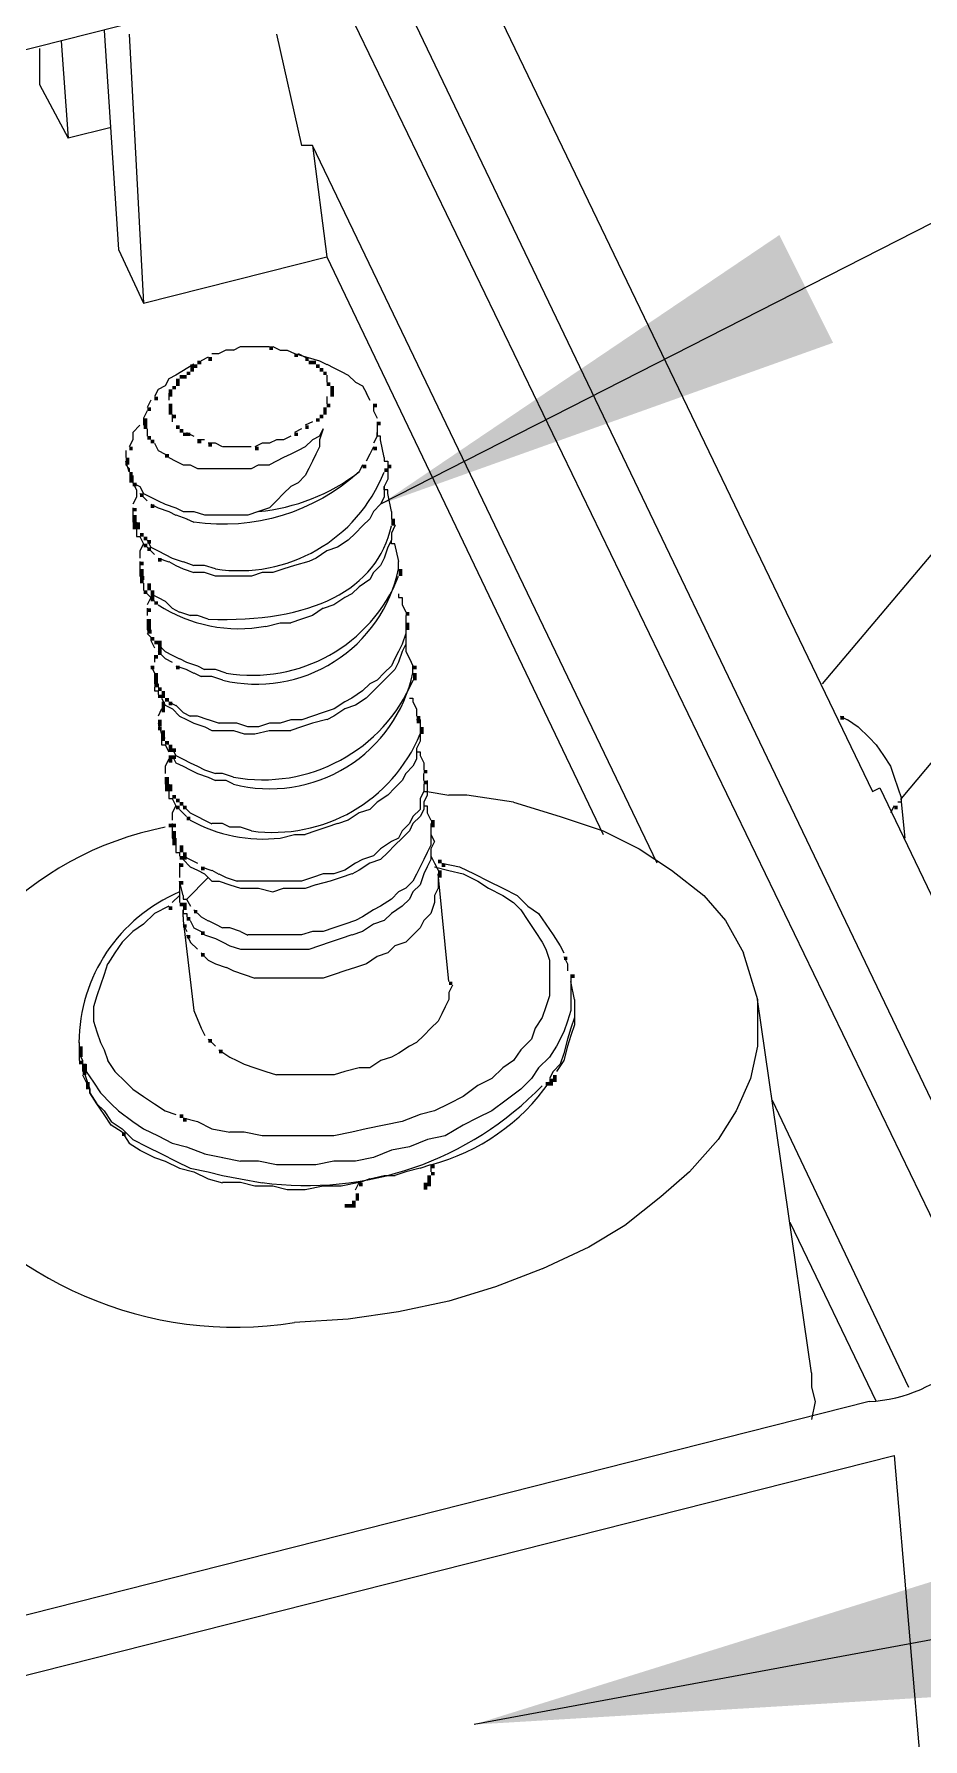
# Model space of a CAD drawing. Header units: millimetres. Extents: x 67 to 592, y -195 to 280.
# Drawn here: x 261.8 to 268.78, y -127.85 to -114.44 of the extents above; entities that cross this region are included whole.
import ezdxf

# ---------------------------------------------------------------- set-up
doc = ezdxf.new("R2010")
doc.units = ezdxf.units.MM
doc.layers.add('PDF_图层 1', color=7, linetype='Continuous', true_color=0x231f20)

msp = doc.modelspace()

# ---------------------------------------------------------------- linework, layer by layer
at = {"layer": 'PDF_图层 1', "color": 7, "lineweight": -3}
for points in [[(288.086, -106.119), (264.522, -118.141)], [(267.118, -113.202), (187.454, -133.379)], [(265.171, -113.71), (268.388, -120.398)], [(264.55, -113.851), (269.404, -123.982)], [(268.615, -120.455), (274.173, -113.823), (274.343, -115.601)], [(264.127, -113.964), (269.291, -124.66)], [(262.349, -114.416), (262.462, -116.137)], [(262.547, -114.444), (262.66, -116.56)], [(263.704, -114.444), (263.901, -115.319)], [(261.841, -114.557), (261.841, -114.84)], [(262.011, -114.5), (262.067, -115.262)], [(261.841, -114.839), (262.067, -115.262)], [(262.406, -115.178), (262.067, -115.263)], [(263.986, -115.319), (263.901, -115.319)], [(266.696, -120.963), (263.986, -115.319), (264.099, -116.194)], [(262.462, -116.137), (262.66, -116.56)], [(262.66, -116.56), (264.099, -116.194), (266.272, -120.737)], [(263.168, -116.984), (263.111, -117.013)], [(263.196, -116.956), (263.252, -116.956)], [(263.252, -116.956), (263.309, -116.927), (263.365, -116.927)], [(263.366, -116.928), (263.422, -116.899), (263.478, -116.899), (263.534, -116.899), (263.591, -116.899), (263.647, -116.899)], [(263.676, -116.899), (263.732, -116.928), (263.788, -116.928), (263.845, -116.956)], [(263.845, -116.956), (264.042, -117.012)], [(263.873, -116.956), (263.93, -116.984)], [(264.042, -117.012), (264.099, -117.041)], [(262.914, -117.125), (262.858, -117.154), (262.829, -117.21), (262.773, -117.238), (262.745, -117.294)], [(263.055, -117.04), (262.914, -117.125)], [(264.099, -117.04), (264.155, -117.069)], [(264.099, -117.125), (264.099, -117.181)], [(264.155, -117.068), (264.212, -117.097)], [(264.212, -117.097), (264.268, -117.125)], [(264.268, -117.125), (264.325, -117.181)], [(262.857, -117.266), (262.857, -117.322)], [(264.325, -117.181), (264.381, -117.21)], [(264.381, -117.21), (264.41, -117.266)], [(264.409, -117.266), (264.438, -117.322)], [(262.688, -117.407), (262.66, -117.464), (262.66, -117.52)], [(262.716, -117.322), (262.688, -117.379)], [(264.099, -117.294), (264.099, -117.351)], [(264.466, -117.351), (264.466, -117.407)], [(264.466, -117.407), (264.494, -117.464)], [(262.631, -117.52), (262.575, -117.576), (262.575, -117.633), (262.547, -117.689)], [(262.688, -117.548), (262.688, -117.605)], [(262.885, -117.435), (262.885, -117.492)], [(264.042, -117.605), (264.071, -117.548), (264.042, -117.633), (264.042, -117.689), (264.014, -117.746), (263.986, -117.802), (263.958, -117.859), (263.93, -117.915), (263.873, -117.971), (263.817, -118), (263.76, -118.056), (263.704, -118.113), (263.648, -118.169), (263.563, -118.197)], [(263.901, -117.548), (263.845, -117.577)], [(263.986, -117.492), (263.93, -117.52)], [(264.494, -117.492), (264.494, -117.548)], [(264.494, -117.548), (264.494, -117.605)], [(262.744, -117.661), (262.773, -117.718), (262.829, -117.746)], [(262.998, -117.576), (263.055, -117.605)], [(263.139, -117.633), (263.083, -117.633)], [(263.28, -117.69), (263.224, -117.661), (263.168, -117.661)], [(263.506, -117.689), (263.45, -117.689), (263.394, -117.689), (263.337, -117.689), (263.281, -117.689)], [(263.817, -117.605), (263.76, -117.633), (263.704, -117.633), (263.648, -117.661), (263.591, -117.661), (263.534, -117.689)], [(263.93, -117.689), (263.873, -117.718)], [(263.986, -117.633), (263.93, -117.689)], [(264.042, -117.605), (263.986, -117.633)], [(264.466, -117.689), (264.437, -117.746)], [(264.494, -117.605), (264.466, -117.661)], [(264.551, -117.774), (264.522, -117.633), (264.522, -117.605), (264.494, -117.605), (264.494, -117.576)], [(262.519, -117.718), (262.519, -117.774)], [(262.857, -117.774), (262.914, -117.803), (262.97, -117.83), (263.026, -117.83), (263.083, -117.859), (263.14, -117.859), (263.224, -117.859), (263.28, -117.859), (263.365, -117.859), (263.422, -117.859), (263.507, -117.859)], [(264.55, -117.774), (264.55, -117.802), (264.579, -117.802), (264.579, -117.83), (264.579, -117.887), (264.579, -117.943), (264.55, -118), (264.55, -118.084), (264.522, -118.141), (264.466, -118.197), (264.437, -118.254), (264.381, -118.311), (264.325, -118.367), (264.268, -118.423), (264.184, -118.479), (264.099, -118.508), (264.015, -118.565), (263.958, -118.592), (263.845, -118.621), (263.761, -118.649), (263.676, -118.677), (263.591, -118.677), (263.507, -118.705), (263.393, -118.705), (263.309, -118.705), (263.224, -118.705)], [(263.704, -117.802), (263.648, -117.831)], [(263.76, -117.774), (263.704, -117.803)], [(263.817, -117.746), (263.76, -117.774)], [(263.873, -117.718), (263.817, -117.746)], [(264.437, -117.746), (264.409, -117.802)], [(262.575, -117.915), (262.575, -117.971), (262.631, -118), (262.66, -118.056), (262.717, -118.084), (262.773, -118.113), (262.829, -118.141), (262.914, -118.169), (262.971, -118.198), (263.055, -118.198), (263.139, -118.225), (263.225, -118.225), (263.309, -118.225), (263.393, -118.225), (263.478, -118.225)], [(263.507, -117.859), (263.563, -117.83), (263.648, -117.83)], [(264.381, -117.83), (264.353, -117.887)], [(262.575, -117.971), (262.604, -118.028)], [(262.603, -118.084), (262.575, -118.141)], [(262.603, -118.028), (262.603, -118.084)], [(262.631, -118.056), (262.688, -118.113)], [(264.607, -118.197), (264.579, -118.056), (264.579, -118.028), (264.55, -118.028), (264.55, -118)], [(262.575, -118.169), (262.575, -118.225)], [(262.575, -118.225), (262.575, -118.282)], [(262.716, -118.141), (262.773, -118.17)], [(262.773, -118.169), (262.858, -118.198)], [(262.857, -118.197), (262.914, -118.226)], [(262.914, -118.225), (262.999, -118.254)], [(263.563, -118.197), (263.478, -118.226)], [(264.607, -118.197), (264.607, -118.254), (264.636, -118.31)], [(262.603, -118.282), (262.603, -118.338)], [(262.603, -118.338), (262.603, -118.395), (262.632, -118.395)], [(262.998, -118.254), (263.055, -118.282)], [(264.635, -118.31), (264.607, -118.367)], [(262.631, -118.395), (262.66, -118.451)], [(262.66, -118.451), (262.631, -118.508)], [(262.688, -118.423), (262.717, -118.479)], [(262.688, -118.479), (262.744, -118.536)], [(262.716, -118.479), (262.773, -118.508)], [(264.579, -118.479), (264.55, -118.564)], [(264.607, -118.423), (264.579, -118.479)], [(264.607, -118.367), (264.607, -118.423)], [(264.664, -118.592), (264.635, -118.451), (264.607, -118.451), (264.607, -118.423)], [(262.631, -118.508), (262.631, -118.564)], [(262.631, -118.592), (262.631, -118.649)], [(262.773, -118.508), (262.829, -118.536)], [(262.773, -118.564), (262.858, -118.593)], [(262.829, -118.536), (262.885, -118.565)], [(262.857, -118.592), (262.914, -118.621)], [(262.885, -118.564), (262.971, -118.593)], [(262.914, -118.621), (262.97, -118.649)], [(262.97, -118.592), (263.055, -118.621)], [(263.225, -118.649), (263.139, -118.621), (263.055, -118.621)], [(264.522, -118.621), (264.466, -118.677)], [(264.55, -118.564), (264.522, -118.621)], [(262.631, -118.649), (262.631, -118.705)], [(262.631, -118.705), (262.66, -118.705), (262.66, -118.734)], [(262.66, -118.762), (262.66, -118.818)], [(262.97, -118.649), (263.055, -118.677)], [(263.225, -118.706), (263.139, -118.677), (263.055, -118.677)], [(264.437, -118.733), (264.353, -118.79)], [(264.466, -118.677), (264.437, -118.733)], [(262.688, -118.846), (262.744, -118.903)], [(262.716, -118.875), (262.688, -118.931)], [(262.716, -118.846), (262.773, -118.875)], [(262.773, -118.875), (262.829, -118.903)], [(264.24, -118.875), (264.155, -118.931)], [(264.296, -118.846), (264.24, -118.875)], [(264.353, -118.79), (264.296, -118.846)], [(264.663, -118.846), (264.663, -118.875), (264.691, -118.875), (264.691, -118.931), (264.72, -118.987)], [(262.688, -118.959), (262.688, -119.016)], [(262.829, -118.903), (262.885, -118.959)], [(262.885, -118.959), (262.942, -118.988)], [(262.942, -118.987), (263.027, -119.016)], [(263.168, -119.044), (263.083, -119.016), (263.026, -119.016)], [(263.986, -119.016), (263.901, -119.044)], [(264.071, -118.959), (263.986, -119.016)], [(264.155, -118.931), (264.071, -118.96)], [(264.72, -119.016), (264.72, -119.072), (264.72, -119.129)], [(262.688, -119.044), (262.688, -119.1)], [(262.688, -119.1), (262.688, -119.129), (262.717, -119.129), (262.717, -119.157)], [(262.688, -119.157), (262.717, -119.185), (262.717, -119.213)], [(264.72, -119.1), (264.72, -119.157), (264.691, -119.241), (264.663, -119.298), (264.635, -119.354), (264.607, -119.411), (264.551, -119.467), (264.494, -119.524), (264.437, -119.552), (264.381, -119.608), (264.297, -119.665), (264.24, -119.693), (264.156, -119.749), (264.071, -119.778), (263.986, -119.806), (263.902, -119.835), (263.817, -119.835), (263.732, -119.862), (263.648, -119.862), (263.563, -119.89), (263.478, -119.89)], [(263.62, -119.101), (263.732, -119.072), (263.817, -119.072)], [(263.901, -119.044), (263.817, -119.073)], [(264.72, -119.129), (264.72, -119.185)], [(262.716, -119.213), (262.745, -119.27)], [(262.773, -119.241), (262.829, -119.298)], [(262.773, -119.298), (262.829, -119.354)], [(262.829, -119.298), (262.885, -119.327)], [(264.691, -119.298), (264.663, -119.382)], [(264.72, -119.241), (264.691, -119.298)], [(264.72, -119.185), (264.72, -119.241)], [(264.72, -119.241), (264.72, -119.298), (264.748, -119.354), (264.776, -119.411)], [(262.716, -119.411), (262.745, -119.467)], [(262.744, -119.326), (262.744, -119.382)], [(262.829, -119.354), (262.885, -119.383)], [(262.885, -119.326), (262.942, -119.355)], [(262.914, -119.411), (262.999, -119.439)], [(262.942, -119.354), (262.998, -119.383)], [(262.998, -119.382), (263.083, -119.411)], [(263.083, -119.411), (263.139, -119.439)], [(264.663, -119.382), (264.635, -119.439)], [(262.744, -119.467), (262.744, -119.524)], [(262.744, -119.524), (262.744, -119.552), (262.773, -119.552), (262.773, -119.58)], [(262.998, -119.439), (263.055, -119.468)], [(263.055, -119.467), (263.111, -119.496)], [(263.281, -119.524), (263.196, -119.495), (263.111, -119.495)], [(263.309, -119.468), (263.224, -119.439), (263.139, -119.439)], [(264.522, -119.552), (264.466, -119.608)], [(264.579, -119.495), (264.522, -119.552)], [(264.635, -119.439), (264.579, -119.495)], [(262.744, -119.58), (262.744, -119.609), (262.773, -119.609), (262.773, -119.636)], [(262.801, -119.665), (262.829, -119.721), (262.886, -119.749), (262.942, -119.806), (262.998, -119.834), (263.055, -119.862), (263.14, -119.89), (263.196, -119.919), (263.281, -119.919), (263.365, -119.919), (263.45, -119.947), (263.535, -119.947)], [(262.857, -119.693), (262.914, -119.722)], [(264.409, -119.665), (264.325, -119.721)], [(264.466, -119.608), (264.409, -119.665)], [(264.748, -119.665), (264.776, -119.665), (264.776, -119.693), (264.805, -119.749), (264.805, -119.806)], [(262.801, -119.749), (262.773, -119.806)], [(262.914, -119.721), (262.97, -119.778)], [(262.97, -119.778), (263.026, -119.806)], [(263.168, -119.835), (263.083, -119.806), (263.026, -119.806)], [(263.168, -119.834), (263.253, -119.863)], [(264.099, -119.834), (263.986, -119.863)], [(264.155, -119.806), (264.099, -119.835)], [(264.24, -119.749), (264.155, -119.806)], [(264.325, -119.721), (264.24, -119.75)], [(264.804, -119.834), (264.833, -119.834), (264.833, -119.89), (264.833, -119.947)], [(268.134, -119.806), (268.191, -119.835)], [(268.191, -119.834), (268.276, -119.89)], [(262.773, -119.862), (262.801, -119.947)], [(262.801, -119.947), (262.801, -119.976), (262.829, -119.976)], [(263.479, -119.891), (263.393, -119.862), (263.309, -119.862), (263.252, -119.862)], [(263.535, -119.947), (263.647, -119.919), (263.732, -119.919), (263.817, -119.919)], [(263.901, -119.89), (263.817, -119.919)], [(263.986, -119.862), (263.901, -119.891)], [(268.275, -119.89), (268.361, -119.975)], [(262.801, -119.975), (262.801, -120.032), (262.829, -120.032)], [(262.829, -120.032), (262.858, -120.088)], [(262.885, -120.06), (262.914, -120.116)], [(264.833, -120.003), (264.804, -120.06)], [(264.804, -120.06), (264.804, -120.145)], [(264.804, -120.06), (264.804, -120.088), (264.833, -120.088), (264.833, -120.116), (264.861, -120.173), (264.861, -120.229)], [(268.36, -119.975), (268.417, -120.032)], [(268.417, -120.032), (268.473, -120.116)], [(262.857, -120.144), (262.829, -120.201)], [(262.829, -120.201), (262.829, -120.257)], [(262.885, -120.116), (262.914, -120.173)], [(262.914, -120.116), (262.97, -120.145)], [(262.914, -120.173), (262.97, -120.201)], [(262.97, -120.144), (263.026, -120.173)], [(262.97, -120.201), (263.026, -120.23)], [(263.026, -120.173), (263.083, -120.201)], [(263.026, -120.229), (263.083, -120.258)], [(263.083, -120.201), (263.139, -120.23)], [(263.139, -120.229), (263.225, -120.258)], [(264.776, -120.201), (264.72, -120.257)], [(264.804, -120.144), (264.776, -120.201)], [(268.473, -120.116), (268.529, -120.201)], [(268.529, -120.201), (268.558, -120.286)], [(262.829, -120.286), (262.829, -120.342)], [(262.857, -120.342), (262.857, -120.398)], [(263.083, -120.257), (263.168, -120.286)], [(263.168, -120.286), (263.224, -120.314)], [(263.365, -120.342), (263.309, -120.314), (263.224, -120.314)], [(263.366, -120.286), (263.28, -120.257), (263.225, -120.257)], [(264.861, -120.342), (264.861, -120.398), (264.833, -120.455), (264.833, -120.54), (264.776, -120.596), (264.748, -120.652), (264.692, -120.709), (264.663, -120.765), (264.607, -120.793), (264.522, -120.85), (264.466, -120.906), (264.381, -120.935), (264.325, -120.963), (264.24, -121.019), (264.155, -121.047), (264.071, -121.047), (263.986, -121.076), (263.901, -121.104), (263.817, -121.104), (263.732, -121.104), (263.647, -121.104), (263.563, -121.104), (263.479, -121.104), (263.393, -121.104)], [(264.635, -120.37), (264.579, -120.427)], [(264.691, -120.314), (264.635, -120.37)], [(264.72, -120.257), (264.691, -120.314)], [(264.861, -120.314), (264.861, -120.257)], [(264.889, -120.314), (264.889, -120.37)], [(264.889, -120.37), (264.889, -120.427)], [(268.388, -120.399), (268.445, -120.37), (270.081, -123.785)], [(268.558, -120.286), (268.586, -120.37)], [(268.586, -120.37), (268.615, -120.455)], [(262.857, -120.398), (262.857, -120.455), (262.886, -120.455)], [(262.885, -120.455), (262.914, -120.511)], [(264.494, -120.483), (264.437, -120.54)], [(264.579, -120.427), (264.494, -120.483)], [(264.861, -120.398), (264.889, -120.398), (265.058, -120.427)], [(264.889, -120.427), (264.861, -120.483)], [(264.861, -120.483), (264.861, -120.54)], [(264.861, -120.483), (264.861, -120.511), (264.889, -120.511), (264.889, -120.568), (264.918, -120.624)], [(265.566, -120.483), (265.199, -120.427), (265.058, -120.427)], [(265.566, -120.483), (265.933, -120.596)], [(268.643, -120.765), (268.614, -120.455), (268.614, -120.484), (268.586, -120.484)], [(262.914, -120.511), (262.885, -120.568)], [(262.885, -120.568), (262.885, -120.624)], [(262.942, -120.54), (262.998, -120.596)], [(262.97, -120.511), (263.026, -120.568)], [(263.026, -120.568), (263.083, -120.596)], [(263.083, -120.596), (263.139, -120.625)], [(263.139, -120.624), (263.196, -120.653)], [(264.268, -120.624), (264.184, -120.653)], [(264.353, -120.568), (264.268, -120.624)], [(264.437, -120.54), (264.353, -120.568)], [(264.833, -120.596), (264.776, -120.652)], [(264.861, -120.54), (264.833, -120.596)], [(265.933, -120.596), (266.272, -120.709)], [(268.558, -120.511), (268.529, -120.568)], [(262.885, -120.652), (262.885, -120.709)], [(262.885, -120.709), (262.885, -120.765)], [(262.885, -120.765), (262.914, -120.765), (262.914, -120.822), (262.914, -120.878)], [(263.337, -120.681), (263.28, -120.652), (263.196, -120.652)], [(263.507, -120.709), (263.422, -120.681), (263.337, -120.681)], [(264.917, -120.652), (264.917, -120.737), (264.917, -120.765), (264.917, -120.822), (264.889, -120.878), (264.861, -120.935), (264.833, -120.991), (264.805, -121.048), (264.776, -121.104), (264.72, -121.16), (264.663, -121.189), (264.607, -121.246), (264.522, -121.302), (264.466, -121.33), (264.381, -121.386), (264.325, -121.414), (264.24, -121.443), (264.155, -121.471), (264.071, -121.499), (263.986, -121.499), (263.901, -121.527), (263.817, -121.527), (263.732, -121.527), (263.648, -121.527), (263.563, -121.527), (263.478, -121.527)], [(263.732, -120.766), (263.845, -120.737), (263.93, -120.737)], [(264.014, -120.709), (263.93, -120.737)], [(264.099, -120.681), (264.014, -120.709)], [(264.184, -120.652), (264.099, -120.681)], [(264.691, -120.765), (264.635, -120.822)], [(264.748, -120.709), (264.692, -120.765)], [(264.776, -120.652), (264.748, -120.709)], [(264.917, -120.652), (264.917, -120.737)], [(264.917, -120.737), (264.946, -120.793)], [(266.272, -120.709), (266.554, -120.85)], [(262.914, -120.878), (262.942, -120.878), (262.942, -120.907)], [(262.97, -120.906), (263.026, -120.935)], [(264.579, -120.878), (264.522, -120.935)], [(264.635, -120.822), (264.579, -120.878)], [(264.945, -120.793), (264.917, -120.85)], [(264.917, -120.85), (264.917, -120.935)], [(264.917, -120.906), (264.917, -120.906), (264.946, -120.963), (264.974, -121.019)], [(266.554, -120.85), (266.808, -121.019)], [(262.942, -120.963), (262.942, -121.019)], [(262.942, -121.019), (262.942, -121.076)], [(262.97, -120.935), (263.026, -120.991), (263.083, -121.019), (263.139, -121.047), (263.196, -121.104), (263.253, -121.104), (263.337, -121.132), (263.422, -121.16), (263.507, -121.16), (263.563, -121.16), (263.676, -121.189)], [(263.026, -120.935), (263.083, -120.963)], [(263.111, -120.991), (263.196, -121.02)], [(263.196, -121.019), (263.252, -121.048)], [(264.945, -120.991), (265.058, -121.02), (265.171, -121.047), (265.285, -121.104), (265.369, -121.16), (265.482, -121.217), (265.566, -121.273), (265.623, -121.33), (265.68, -121.414), (265.736, -121.499), (265.792, -121.584), (265.82, -121.64), (265.848, -121.725), (265.848, -121.809), (265.848, -121.894), (265.848, -122.007), (265.82, -122.092), (265.792, -122.177), (265.736, -122.261), (265.707, -122.346), (265.623, -122.43), (265.566, -122.515), (265.482, -122.571), (265.397, -122.656), (265.285, -122.712), (265.171, -122.797), (265.058, -122.854), (264.945, -122.91), (264.833, -122.938), (264.691, -122.995), (264.55, -123.023), (264.409, -123.051), (264.296, -123.079), (264.155, -123.108), (264.015, -123.108), (263.874, -123.108), (263.732, -123.108), (263.591, -123.108)], [(264.353, -121.019), (264.296, -121.048)], [(264.437, -120.963), (264.353, -121.019)], [(264.522, -120.935), (264.437, -120.963)], [(264.889, -120.991), (264.861, -121.047)], [(264.917, -120.935), (264.889, -120.991)], [(265.002, -120.963), (265.143, -120.992)], [(265.143, -120.991), (265.256, -121.047)], [(266.808, -121.019), (267.062, -121.217)], [(262.971, -121.217), (262.942, -121.104), (262.942, -121.273)], [(263.168, -121.076), (262.999, -121.245)], [(263.252, -121.047), (263.309, -121.076)], [(263.309, -121.076), (263.394, -121.104)], [(265.059, -121.894), (264.974, -121.047), (264.974, -121.104), (264.974, -121.16), (264.945, -121.217), (264.945, -121.273), (264.917, -121.358), (264.861, -121.414), (264.833, -121.471), (264.776, -121.528), (264.72, -121.584), (264.635, -121.612), (264.579, -121.668), (264.494, -121.696), (264.41, -121.753), (264.325, -121.782), (264.24, -121.809), (264.156, -121.838), (264.071, -121.866), (263.986, -121.866), (263.873, -121.866), (263.788, -121.866), (263.704, -121.866), (263.619, -121.866), (263.534, -121.866)], [(263.676, -121.189), (263.76, -121.16), (263.845, -121.16), (263.93, -121.16)], [(264.014, -121.132), (263.93, -121.161)], [(264.127, -121.104), (264.015, -121.133)], [(264.212, -121.076), (264.127, -121.104)], [(264.296, -121.047), (264.212, -121.076)], [(264.833, -121.132), (264.776, -121.189)], [(264.861, -121.047), (264.833, -121.132)], [(265.256, -121.047), (265.369, -121.104)], [(265.369, -121.104), (265.482, -121.16)], [(265.482, -121.16), (265.595, -121.217)], [(262.857, -121.301), (262.745, -121.358)], [(262.942, -121.217), (262.885, -121.273)], [(262.97, -121.217), (262.97, -121.245), (262.999, -121.245)], [(262.998, -121.245), (263.027, -121.301)], [(264.691, -121.301), (264.607, -121.358)], [(264.748, -121.245), (264.692, -121.301)], [(264.776, -121.189), (264.748, -121.245)], [(265.595, -121.217), (265.68, -121.301)], [(265.679, -121.301), (265.764, -121.358)], [(267.062, -121.217), (267.231, -121.414)], [(262.66, -121.443), (262.575, -121.499)], [(262.744, -121.358), (262.66, -121.443)], [(262.97, -121.386), (262.97, -121.33), (262.97, -121.358), (262.999, -121.358), (262.999, -121.386)], [(262.97, -121.386), (262.97, -121.415)], [(262.97, -121.414), (263.055, -122.12)], [(262.97, -121.443), (262.999, -121.499)], [(263.026, -121.414), (263.055, -121.471), (263.112, -121.499)], [(263.055, -121.33), (263.111, -121.386)], [(263.111, -121.386), (263.168, -121.415)], [(263.168, -121.414), (263.224, -121.443)], [(263.224, -121.443), (263.28, -121.471)], [(264.466, -121.443), (264.381, -121.499)], [(264.55, -121.414), (264.466, -121.443)], [(264.607, -121.358), (264.551, -121.414)], [(265.764, -121.358), (265.82, -121.443)], [(265.82, -121.443), (265.877, -121.527)], [(267.231, -121.414), (267.373, -121.668)], [(262.575, -121.499), (262.49, -121.584)], [(262.998, -121.527), (263.027, -121.584)], [(263.139, -121.527), (263.225, -121.556), (263.281, -121.584), (263.337, -121.612), (263.422, -121.64), (263.506, -121.64), (263.591, -121.64), (263.676, -121.64), (263.76, -121.64), (263.845, -121.64), (263.958, -121.64)], [(263.422, -121.499), (263.337, -121.471), (263.281, -121.471)], [(263.422, -121.499), (263.478, -121.528)], [(264.212, -121.555), (264.127, -121.584)], [(264.296, -121.527), (264.212, -121.556)], [(264.381, -121.499), (264.296, -121.528)], [(265.877, -121.527), (265.933, -121.612)], [(262.434, -121.668), (262.378, -121.753)], [(262.49, -121.584), (262.434, -121.668)], [(263.026, -121.584), (263.083, -121.64)], [(263.111, -121.668), (263.168, -121.725)], [(264.042, -121.612), (263.958, -121.641)], [(264.127, -121.584), (264.042, -121.612)], [(265.933, -121.612), (265.962, -121.668)], [(265.961, -121.697), (265.99, -121.753)], [(267.372, -121.668), (267.485, -122.035)], [(262.349, -121.838), (262.321, -121.922)], [(262.377, -121.753), (262.349, -121.838)], [(263.168, -121.725), (263.224, -121.753)], [(263.224, -121.753), (263.309, -121.782)], [(263.309, -121.781), (263.365, -121.81)], [(263.365, -121.809), (263.45, -121.838)], [(263.45, -121.838), (263.535, -121.866)], [(265.99, -121.753), (265.99, -121.809)], [(266.018, -121.838), (266.018, -121.894)], [(262.321, -121.922), (262.293, -122.007)], [(266.047, -122.035), (266.018, -121.894), (266.018, -121.951), (266.018, -122.007), (266.018, -122.12), (265.99, -122.204), (265.961, -122.289), (265.905, -122.402), (265.849, -122.487), (265.764, -122.571), (265.708, -122.656), (265.623, -122.741), (265.51, -122.825), (265.397, -122.91), (265.284, -122.966), (265.171, -123.023), (265.03, -123.107), (264.89, -123.136), (264.748, -123.192), (264.607, -123.22), (264.466, -123.277), (264.325, -123.305), (264.155, -123.305), (264.014, -123.334), (263.873, -123.334), (263.704, -123.334)], [(265.087, -121.922), (265.058, -121.979), (265.058, -122.035), (265.03, -122.092), (265.002, -122.148), (264.974, -122.204), (264.918, -122.261), (264.861, -122.317), (264.804, -122.374), (264.748, -122.402), (264.664, -122.458), (264.607, -122.487), (264.523, -122.515), (264.437, -122.571), (264.353, -122.571), (264.24, -122.6), (264.156, -122.628), (264.071, -122.628), (263.986, -122.628), (263.873, -122.628), (263.788, -122.628), (263.704, -122.628)], [(262.293, -122.007), (262.265, -122.092)], [(262.265, -122.092), (262.265, -122.204)], [(266.046, -122.035), (266.046, -122.176), (266.018, -122.261), (265.99, -122.346), (265.961, -122.459), (265.934, -122.543), (265.877, -122.6), (265.848, -122.657)], [(266.046, -122.035), (266.046, -122.12)], [(267.909, -124.97), (267.485, -122.035), (267.485, -122.092)], [(267.485, -122.092), (267.485, -122.148)], [(262.265, -122.204), (262.293, -122.289)], [(263.055, -122.12), (263.111, -122.261)], [(266.046, -122.233), (266.018, -122.317)], [(266.046, -122.12), (266.046, -122.233)], [(267.485, -122.148), (267.485, -122.402), (267.429, -122.656)], [(262.152, -122.374), (262.152, -122.515)], [(262.293, -122.289), (262.321, -122.374)], [(262.321, -122.374), (262.35, -122.43)], [(263.111, -122.261), (263.14, -122.317)], [(263.168, -122.346), (263.224, -122.402)], [(266.018, -122.317), (265.99, -122.402)], [(262.152, -122.458), (262.18, -122.515)], [(262.18, -122.515), (262.18, -122.544), (262.209, -122.544), (262.209, -122.6)], [(262.349, -122.43), (262.378, -122.515)], [(262.377, -122.515), (262.434, -122.6)], [(263.252, -122.43), (263.337, -122.487)], [(263.337, -122.487), (263.393, -122.515)], [(263.393, -122.515), (263.45, -122.544)], [(265.961, -122.515), (265.905, -122.6)], [(265.99, -122.402), (265.961, -122.515)], [(262.18, -122.543), (262.18, -122.6)], [(262.18, -122.571), (262.209, -122.656)], [(262.18, -122.628), (262.209, -122.684)], [(262.208, -122.6), (262.265, -122.684)], [(262.434, -122.6), (262.519, -122.684)], [(263.45, -122.543), (263.535, -122.571)], [(263.534, -122.571), (263.62, -122.6)], [(263.619, -122.6), (263.704, -122.628)], [(262.208, -122.656), (262.237, -122.741)], [(262.49, -123.079), (262.406, -123.023), (262.349, -122.938), (262.293, -122.854), (262.236, -122.769), (262.293, -122.854)], [(262.265, -122.684), (262.321, -122.769)], [(262.321, -122.769), (262.406, -122.854)], [(262.519, -122.684), (262.575, -122.741)], [(262.575, -122.741), (262.66, -122.797)], [(267.429, -122.656), (267.316, -122.91)], [(262.293, -122.854), (262.349, -122.91)], [(262.349, -122.91), (262.406, -122.995)], [(262.406, -122.854), (262.462, -122.91)], [(262.462, -122.91), (262.575, -122.995)], [(262.66, -122.797), (262.745, -122.854)], [(262.744, -122.854), (262.829, -122.91)], [(262.829, -122.91), (262.914, -122.938)], [(267.316, -122.91), (267.175, -123.136)], [(267.598, -122.825), (268.67, -125.083)], [(262.406, -122.995), (262.491, -123.051)], [(262.49, -123.051), (262.575, -123.136)], [(262.575, -122.995), (262.66, -123.051)], [(262.66, -123.051), (262.773, -123.108)], [(262.97, -122.966), (263.083, -122.995)], [(263.083, -122.995), (263.196, -123.051)], [(263.196, -123.051), (263.337, -123.079)], [(262.49, -123.079), (262.547, -123.164)], [(262.547, -123.164), (262.632, -123.22)], [(262.575, -123.136), (262.688, -123.192)], [(262.773, -123.108), (262.885, -123.164)], [(262.885, -123.164), (262.998, -123.193)], [(263.591, -123.108), (263.45, -123.079), (263.337, -123.079)], [(267.175, -123.136), (266.95, -123.39)], [(262.631, -123.22), (262.744, -123.277)], [(262.688, -123.192), (262.801, -123.249)], [(262.744, -123.277), (262.829, -123.305)], [(262.801, -123.249), (262.914, -123.305)], [(262.829, -123.305), (262.942, -123.362)], [(262.914, -123.305), (263.026, -123.362)], [(262.998, -123.192), (263.14, -123.249)], [(263.139, -123.249), (263.281, -123.277)], [(263.28, -123.277), (263.422, -123.305)], [(263.704, -123.334), (263.563, -123.305), (263.422, -123.305)], [(289.638, -123.22), (265.256, -127.736)], [(262.942, -123.362), (263.055, -123.39)], [(263.026, -123.362), (263.168, -123.39)], [(263.055, -123.39), (263.168, -123.446)], [(263.168, -123.39), (263.28, -123.418)], [(263.168, -123.446), (263.28, -123.475)], [(263.28, -123.418), (263.422, -123.446)], [(263.422, -123.446), (263.591, -123.475)], [(264.437, -123.446), (264.353, -123.475)], [(264.438, -123.446), (264.55, -123.418), (264.636, -123.418)], [(264.72, -123.39), (264.635, -123.418)], [(264.833, -123.362), (264.72, -123.39)], [(264.833, -123.362), (264.917, -123.333), (264.917, -123.39)], [(264.917, -123.333), (264.917, -123.333)], [(266.949, -123.39), (266.724, -123.587)], [(263.534, -123.503), (263.422, -123.474), (263.28, -123.474)], [(263.788, -123.531), (263.676, -123.503), (263.534, -123.503)], [(264.325, -123.531), (264.353, -123.474), (264.212, -123.503), (264.071, -123.503), (263.93, -123.531), (263.789, -123.531)], [(266.723, -123.587), (266.441, -123.813)], [(266.441, -123.813), (266.159, -123.982)], [(267.739, -123.785), (268.417, -125.196)], [(266.159, -123.982), (265.793, -124.152)], [(265.792, -124.152), (265.426, -124.293)], [(265.425, -124.293), (265.059, -124.406)], [(264.663, -124.49), (264.268, -124.547)], [(265.058, -124.406), (264.663, -124.49)], [(264.268, -124.547), (263.845, -124.575)], [(267.909, -124.97), (267.909, -125.026)], [(267.909, -125.026), (267.909, -125.083)], [(268.36, -125.196), (188.696, -145.401)], [(267.909, -125.083), (267.937, -125.196)], [(267.937, -125.196), (267.909, -125.337)], [(188.894, -145.796), (268.558, -125.619), (268.783, -128.272)]]:
    msp.add_lwpolyline(points, dxfattribs=at)
for points in [[(274.173, -113.823, 0.27038), (273.468, -113.061), (267.993, -119.552)], [(263.563, -118.197, 0.142501), (264.353, -117.887, -0.22326), (263.055, -118.282)], [(263.281, -119.524, 0.422379), (264.663, -118.649), (264.663, -118.592)], [(263.365, -120.342, 0.426204), (264.776, -119.467), (264.776, -119.411)], [(263.507, -120.709, 0.341656), (264.833, -119.947), (264.833, -120.003)]]:
    msp.add_lwpolyline(points, format="xyb", dxfattribs=at)
for points in [[(262.547, -117.887), (262.519, -117.802), (262.519, -117.831), (262.547, -117.859)], [(262.236, -122.769), (262.236, -122.741)]]:
    msp.add_lwpolyline(points, close=True, dxfattribs=at)
for centre, radius, start, end in [((263.41, -117.438), 1.225, 261.2756, 338.494), ((263.516, -118.25), 1.235, 260.3566, 338.3589), ((263.408, -117.958), 1.161, 236.8667, 280.5135), ((263.598, -119.028), 1.279, 259.5342, 337.2039), ((263.597, -119.606), 1.167, 240.7398, 276.6403), ((263.329, -123.222), 2.59, 101.1222, 171.1847), ((263.448, -122.383), 1.297, 112.9935, 179.6264), ((263.94, -120.922), 2.576, 262.2066, 315.9728), ((264.499, -121.741), 1.647, 284.7324, 325.0454), ((263.378, -121.626), 2.985, 214.2263, 278.9936), ((268.298, -124.028), 1.17, 273.0752, 353.91)]:
    msp.add_arc(centre, radius, start, end, dxfattribs=at)
msp.add_ellipse((261.012, -116.497), major_axis=(-3.505, 2.047), ratio=0.433599, start_param=2.457678, end_param=3.28255, dxfattribs=at)
at = {"layer": 'PDF_图层 1', "color": 7, "transparency": 33554559}
for points in [[(264.522, -118.141), (267.655, -116.024), (268.078, -116.871)], [(265.256, -127.736), (268.869, -126.607), (269.037, -127.51)]]:
    msp.add_solid(points, dxfattribs=at)
at = {"layer": 'PDF_图层 1', "color": 7, "lineweight": -3, "transparency": 33554559}
for points in [[(263.083, -117.012), (263.083, -117.04), (263.112, -117.012), (263.112, -117.04)], [(263.168, -116.984), (263.168, -117.013), (263.196, -116.984), (263.196, -117.013)], [(263.648, -116.899), (263.648, -116.927), (263.676, -116.899), (263.676, -116.927)], [(263.845, -116.956), (263.845, -116.984), (263.874, -116.956), (263.874, -116.984)], [(263.845, -116.956), (263.845, -116.984), (263.874, -116.956), (263.874, -116.984)], [(263.845, -116.956), (263.845, -116.984), (263.874, -116.956), (263.874, -116.984)], [(263.93, -116.984), (263.93, -117.013), (263.958, -116.984), (263.958, -117.013)], [(263.958, -117.012), (263.958, -117.04), (264.014, -117.012), (264.014, -117.04)], [(262.914, -117.153), (262.914, -117.21), (262.942, -117.153), (262.942, -117.21)], [(262.914, -117.153), (262.914, -117.181), (262.942, -117.153), (262.942, -117.181)], [(262.942, -117.125), (262.942, -117.154), (262.998, -117.125), (262.998, -117.154)], [(262.998, -117.097), (262.998, -117.125), (263.027, -117.097), (263.027, -117.125)], [(263.027, -117.04), (263.027, -117.097), (263.055, -117.04), (263.055, -117.097)], [(263.055, -117.04), (263.055, -117.069), (263.083, -117.04), (263.083, -117.069)], [(264.014, -117.04), (264.014, -117.069), (264.043, -117.04), (264.043, -117.069)], [(264.043, -117.069), (264.043, -117.097), (264.071, -117.069), (264.071, -117.097)], [(264.071, -117.097), (264.071, -117.125), (264.099, -117.097), (264.099, -117.125)], [(262.857, -117.238), (262.857, -117.294), (262.886, -117.238), (262.886, -117.294)], [(262.886, -117.21), (262.886, -117.238), (262.914, -117.21), (262.914, -117.238)], [(264.099, -117.181), (264.099, -117.21), (264.128, -117.181), (264.128, -117.21)], [(264.127, -117.21), (264.127, -117.294), (264.155, -117.21), (264.155, -117.294)], [(262.688, -117.379), (262.688, -117.408), (262.717, -117.379), (262.717, -117.408)], [(262.744, -117.294), (262.744, -117.323), (262.773, -117.294), (262.773, -117.323)], [(262.857, -117.351), (262.857, -117.435), (262.886, -117.351), (262.886, -117.435)], [(264.071, -117.379), (264.071, -117.435), (264.099, -117.379), (264.099, -117.435)], [(264.099, -117.351), (264.099, -117.379), (264.128, -117.351), (264.128, -117.379)], [(264.466, -117.351), (264.466, -117.379), (264.494, -117.351), (264.494, -117.379)], [(262.66, -117.464), (262.66, -117.52), (262.688, -117.464), (262.688, -117.52)], [(262.66, -117.492), (262.66, -117.52), (262.688, -117.492), (262.688, -117.52)], [(262.66, -117.52), (262.66, -117.549), (262.688, -117.52), (262.688, -117.549)], [(262.886, -117.435), (262.886, -117.464), (262.914, -117.435), (262.914, -117.464)], [(262.914, -117.52), (262.914, -117.549), (262.942, -117.52), (262.942, -117.549)], [(262.942, -117.548), (262.942, -117.577), (262.971, -117.548), (262.971, -117.577)], [(263.93, -117.52), (263.93, -117.549), (263.958, -117.52), (263.958, -117.549)], [(264.014, -117.464), (264.014, -117.492), (264.043, -117.464), (264.043, -117.492)], [(264.043, -117.435), (264.043, -117.464), (264.071, -117.435), (264.071, -117.464)], [(264.494, -117.492), (264.494, -117.52), (264.523, -117.492), (264.523, -117.52)], [(262.547, -117.689), (262.547, -117.718), (262.575, -117.689), (262.575, -117.718)], [(262.688, -117.605), (262.688, -117.633), (262.717, -117.605), (262.717, -117.633)], [(262.716, -117.633), (262.716, -117.662), (262.744, -117.633), (262.744, -117.662)], [(262.97, -117.577), (262.97, -117.605), (263.026, -117.577), (263.026, -117.605)], [(263.083, -117.633), (263.083, -117.662), (263.112, -117.633), (263.112, -117.662)], [(263.168, -117.661), (263.168, -117.689), (263.196, -117.661), (263.196, -117.689)], [(263.535, -117.689), (263.535, -117.718), (263.563, -117.689), (263.563, -117.718)], [(263.845, -117.577), (263.845, -117.605), (263.874, -117.577), (263.874, -117.605)], [(264.466, -117.689), (264.466, -117.718), (264.494, -117.689), (264.494, -117.718)], [(262.519, -117.774), (262.519, -117.83), (262.547, -117.774), (262.547, -117.83)], [(262.829, -117.746), (262.829, -117.774), (262.858, -117.746), (262.858, -117.774)], [(262.547, -117.887), (262.547, -117.916), (262.575, -117.887), (262.575, -117.916)], [(262.547, -117.915), (262.547, -117.971), (262.575, -117.915), (262.575, -117.971)], [(264.381, -117.83), (264.381, -117.859), (264.409, -117.83), (264.409, -117.859)], [(264.551, -117.859), (264.551, -117.887), (264.579, -117.859), (264.579, -117.887)], [(264.579, -117.83), (264.579, -117.859), (264.607, -117.83), (264.607, -117.859)], [(262.575, -117.972), (262.575, -118), (262.604, -117.972), (262.604, -118)], [(262.632, -118.056), (262.632, -118.084), (262.66, -118.056), (262.66, -118.084)], [(262.575, -118.169), (262.575, -118.197), (262.604, -118.169), (262.604, -118.197)], [(262.575, -118.226), (262.575, -118.282), (262.604, -118.226), (262.604, -118.282)], [(262.575, -118.226), (262.575, -118.254), (262.604, -118.226), (262.604, -118.254)], [(262.716, -118.141), (262.716, -118.17), (262.744, -118.141), (262.744, -118.17)], [(262.575, -118.282), (262.575, -118.311), (262.604, -118.282), (262.604, -118.311)], [(262.575, -118.282), (262.575, -118.338), (262.604, -118.282), (262.604, -118.338)], [(262.603, -118.282), (262.603, -118.311), (262.632, -118.282), (262.632, -118.311)], [(262.603, -118.31), (262.603, -118.338), (262.632, -118.31), (262.632, -118.338)], [(264.607, -118.254), (264.607, -118.31), (264.636, -118.254), (264.636, -118.31)], [(262.632, -118.367), (262.632, -118.395), (262.66, -118.367), (262.66, -118.395)], [(262.632, -118.367), (262.632, -118.395), (262.66, -118.367), (262.66, -118.395)], [(262.66, -118.395), (262.66, -118.424), (262.688, -118.395), (262.688, -118.424)], [(262.66, -118.451), (262.66, -118.48), (262.688, -118.451), (262.688, -118.48)], [(262.66, -118.451), (262.66, -118.48), (262.688, -118.451), (262.688, -118.48)], [(262.688, -118.423), (262.688, -118.451), (262.717, -118.423), (262.717, -118.451)], [(262.688, -118.48), (262.688, -118.508), (262.717, -118.48), (262.717, -118.508)], [(262.632, -118.592), (262.632, -118.621), (262.66, -118.592), (262.66, -118.621)], [(262.773, -118.564), (262.773, -118.592), (262.801, -118.564), (262.801, -118.592)], [(262.632, -118.649), (262.632, -118.734), (262.66, -118.649), (262.66, -118.734)], [(262.632, -118.649), (262.632, -118.677), (262.66, -118.649), (262.66, -118.677)], [(262.632, -118.705), (262.632, -118.734), (262.66, -118.705), (262.66, -118.734)], [(262.632, -118.705), (262.632, -118.734), (262.66, -118.705), (262.66, -118.734)], [(262.632, -118.705), (262.632, -118.762), (262.66, -118.705), (262.66, -118.762)], [(262.688, -118.762), (262.688, -118.818), (262.717, -118.762), (262.717, -118.818)], [(264.663, -118.649), (264.663, -118.705), (264.692, -118.649), (264.692, -118.705)], [(262.66, -118.818), (262.66, -118.846), (262.688, -118.818), (262.688, -118.846)], [(262.716, -118.818), (262.716, -118.875), (262.744, -118.818), (262.744, -118.875)], [(262.716, -118.875), (262.716, -118.903), (262.744, -118.875), (262.744, -118.903)], [(262.716, -118.875), (262.716, -118.903), (262.744, -118.875), (262.744, -118.903)], [(262.688, -118.959), (262.688, -118.987), (262.717, -118.959), (262.717, -118.987)], [(262.744, -118.903), (262.744, -118.931), (262.773, -118.903), (262.773, -118.931)], [(264.72, -118.987), (264.72, -119.016), (264.748, -118.987), (264.748, -119.016)], [(264.72, -118.987), (264.72, -119.016), (264.748, -118.987), (264.748, -119.016)], [(262.688, -119.044), (262.688, -119.073), (262.717, -119.044), (262.717, -119.073)], [(262.688, -119.072), (262.688, -119.129), (262.717, -119.072), (262.717, -119.129)], [(262.688, -119.072), (262.688, -119.1), (262.717, -119.072), (262.717, -119.1)], [(262.688, -119.1), (262.688, -119.157), (262.717, -119.1), (262.717, -119.157)], [(262.688, -119.1), (262.688, -119.129), (262.717, -119.1), (262.717, -119.129)], [(262.688, -119.129), (262.688, -119.157), (262.717, -119.129), (262.717, -119.157)], [(262.688, -119.129), (262.688, -119.157), (262.717, -119.129), (262.717, -119.157)], [(264.72, -119.072), (264.72, -119.129), (264.748, -119.072), (264.748, -119.129)], [(262.716, -119.185), (262.716, -119.214), (262.744, -119.185), (262.744, -119.214)], [(262.744, -119.213), (262.744, -119.241), (262.773, -119.213), (262.773, -119.241)], [(262.773, -119.213), (262.773, -119.27), (262.801, -119.213), (262.801, -119.27)], [(262.773, -119.27), (262.773, -119.326), (262.801, -119.27), (262.801, -119.326)], [(262.773, -119.298), (262.773, -119.327), (262.801, -119.298), (262.801, -119.327)], [(262.716, -119.411), (262.716, -119.439), (262.744, -119.411), (262.744, -119.439)], [(262.744, -119.326), (262.744, -119.354), (262.773, -119.326), (262.773, -119.354)], [(262.914, -119.411), (262.914, -119.439), (262.942, -119.411), (262.942, -119.439)], [(264.776, -119.411), (264.776, -119.439), (264.805, -119.411), (264.805, -119.439)], [(264.776, -119.411), (264.776, -119.439), (264.805, -119.411), (264.805, -119.439)], [(262.744, -119.467), (262.744, -119.552), (262.773, -119.467), (262.773, -119.552)], [(262.744, -119.467), (262.744, -119.495), (262.773, -119.467), (262.773, -119.495)], [(262.744, -119.524), (262.744, -119.552), (262.773, -119.524), (262.773, -119.552)], [(262.744, -119.524), (262.744, -119.58), (262.773, -119.524), (262.773, -119.58)], [(262.744, -119.552), (262.744, -119.581), (262.773, -119.552), (262.773, -119.581)], [(264.776, -119.467), (264.776, -119.524), (264.805, -119.467), (264.805, -119.524)], [(262.773, -119.58), (262.773, -119.608), (262.801, -119.58), (262.801, -119.608)], [(262.773, -119.637), (262.773, -119.665), (262.801, -119.637), (262.801, -119.665)], [(262.801, -119.608), (262.801, -119.665), (262.829, -119.608), (262.829, -119.665)], [(262.801, -119.693), (262.801, -119.778), (262.829, -119.693), (262.829, -119.778)], [(262.829, -119.665), (262.829, -119.693), (262.858, -119.665), (262.858, -119.693)], [(262.857, -119.693), (262.857, -119.722), (262.886, -119.693), (262.886, -119.722)], [(262.773, -119.834), (262.773, -119.89), (262.801, -119.834), (262.801, -119.89)], [(264.805, -119.806), (264.805, -119.862), (264.833, -119.806), (264.833, -119.862)], [(268.134, -119.806), (268.134, -119.835), (268.163, -119.806), (268.163, -119.835)], [(262.773, -119.891), (262.773, -119.919), (262.801, -119.891), (262.801, -119.919)], [(262.773, -119.891), (262.773, -119.919), (262.801, -119.891), (262.801, -119.919)], [(262.801, -119.919), (262.801, -119.975), (262.829, -119.919), (262.829, -119.975)], [(262.801, -119.947), (262.801, -120.003), (262.829, -119.947), (262.829, -120.003)], [(262.801, -119.947), (262.801, -119.976), (262.829, -119.947), (262.829, -119.976)], [(264.833, -119.891), (264.833, -119.947), (264.861, -119.891), (264.861, -119.947)], [(262.801, -119.975), (262.801, -120.003), (262.829, -119.975), (262.829, -120.003)], [(262.829, -120.003), (262.829, -120.032), (262.858, -120.003), (262.858, -120.032)], [(262.857, -120.032), (262.857, -120.06), (262.886, -120.032), (262.886, -120.06)], [(262.857, -120.06), (262.857, -120.088), (262.914, -120.06), (262.914, -120.088)], [(262.857, -120.116), (262.857, -120.173), (262.886, -120.116), (262.886, -120.173)], [(262.857, -120.116), (262.857, -120.145), (262.886, -120.116), (262.886, -120.145)], [(262.886, -120.116), (262.886, -120.145), (262.914, -120.116), (262.914, -120.145)], [(264.861, -120.229), (264.861, -120.257), (264.89, -120.229), (264.89, -120.257)], [(264.861, -120.229), (264.861, -120.257), (264.89, -120.229), (264.89, -120.257)], [(262.829, -120.286), (262.829, -120.314), (262.858, -120.286), (262.858, -120.314)], [(262.829, -120.286), (262.829, -120.342), (262.858, -120.286), (262.858, -120.342)], [(262.829, -120.314), (262.829, -120.342), (262.858, -120.314), (262.858, -120.342)], [(262.829, -120.342), (262.829, -120.371), (262.858, -120.342), (262.858, -120.371)], [(262.829, -120.342), (262.829, -120.398), (262.858, -120.342), (262.858, -120.398)], [(262.857, -120.342), (262.857, -120.371), (262.886, -120.342), (262.886, -120.371)], [(262.857, -120.37), (262.857, -120.398), (262.886, -120.37), (262.886, -120.398)], [(264.861, -120.314), (264.861, -120.342), (264.89, -120.314), (264.89, -120.342)], [(264.861, -120.314), (264.861, -120.342), (264.89, -120.314), (264.89, -120.342)], [(262.886, -120.427), (262.886, -120.455), (262.914, -120.427), (262.914, -120.455)], [(262.886, -120.427), (262.886, -120.455), (262.914, -120.427), (262.914, -120.455)], [(262.914, -120.455), (262.914, -120.484), (262.942, -120.455), (262.942, -120.484)], [(262.942, -120.483), (262.942, -120.511), (262.971, -120.483), (262.971, -120.511)], [(262.914, -120.511), (262.914, -120.54), (262.942, -120.511), (262.942, -120.54)], [(262.914, -120.511), (262.914, -120.54), (262.942, -120.511), (262.942, -120.54)], [(262.914, -120.511), (262.914, -120.54), (262.942, -120.511), (262.942, -120.54)], [(262.97, -120.511), (262.97, -120.54), (262.998, -120.511), (262.998, -120.54)], [(262.998, -120.596), (262.998, -120.625), (263.027, -120.596), (263.027, -120.625)], [(264.917, -120.624), (264.917, -120.681), (264.946, -120.624), (264.946, -120.681)], [(268.558, -120.511), (268.558, -120.54), (268.586, -120.511), (268.586, -120.54)], [(262.857, -120.652), (262.857, -120.681), (262.914, -120.652), (262.914, -120.681)], [(262.886, -120.652), (262.886, -120.681), (262.914, -120.652), (262.914, -120.681)], [(262.886, -120.709), (262.886, -120.794), (262.914, -120.709), (262.914, -120.794)], [(262.886, -120.709), (262.886, -120.738), (262.914, -120.709), (262.914, -120.738)], [(262.886, -120.765), (262.886, -120.794), (262.914, -120.765), (262.914, -120.794)], [(262.886, -120.765), (262.886, -120.794), (262.914, -120.765), (262.914, -120.794)], [(262.886, -120.765), (262.886, -120.822), (262.914, -120.765), (262.914, -120.822)], [(262.942, -120.822), (262.942, -120.878), (262.971, -120.822), (262.971, -120.878)], [(262.942, -120.906), (262.942, -120.935), (262.971, -120.906), (262.971, -120.935)], [(262.97, -120.878), (262.97, -120.935), (262.998, -120.878), (262.998, -120.935)], [(262.942, -120.963), (262.942, -120.992), (262.971, -120.963), (262.971, -120.992)], [(263.111, -120.991), (263.111, -121.019), (263.14, -120.991), (263.14, -121.019)], [(264.974, -120.935), (264.974, -120.963), (265.002, -120.935), (265.002, -120.963)], [(264.974, -121.019), (264.974, -121.076), (265.002, -121.019), (265.002, -121.076)], [(265.002, -120.963), (265.002, -120.992), (265.031, -120.963), (265.031, -120.992)], [(262.942, -121.104), (262.942, -121.133), (262.971, -121.104), (262.971, -121.133)], [(262.857, -121.302), (262.857, -121.33), (262.886, -121.302), (262.886, -121.33)], [(262.942, -121.273), (262.942, -121.302), (262.998, -121.273), (262.998, -121.302)], [(262.97, -121.302), (262.97, -121.33), (262.998, -121.302), (262.998, -121.33)], [(262.97, -121.302), (262.97, -121.33), (262.998, -121.302), (262.998, -121.33)], [(262.97, -121.443), (262.97, -121.471), (262.998, -121.443), (262.998, -121.471)], [(262.97, -121.443), (262.97, -121.471), (262.998, -121.443), (262.998, -121.471)], [(262.998, -121.386), (262.998, -121.414), (263.027, -121.386), (263.027, -121.414)], [(263.055, -121.33), (263.055, -121.358), (263.083, -121.33), (263.083, -121.358)], [(262.998, -121.527), (262.998, -121.555), (263.027, -121.527), (263.027, -121.555)], [(263.111, -121.499), (263.111, -121.528), (263.14, -121.499), (263.14, -121.528)], [(263.111, -121.668), (263.111, -121.697), (263.14, -121.668), (263.14, -121.697)], [(265.962, -121.697), (265.962, -121.725), (265.99, -121.697), (265.99, -121.725)], [(266.018, -121.838), (266.018, -121.866), (266.047, -121.838), (266.047, -121.866)], [(265.059, -121.894), (265.059, -121.922), (265.087, -121.894), (265.087, -121.922)], [(263.168, -122.346), (263.168, -122.374), (263.196, -122.346), (263.196, -122.374)], [(262.152, -122.402), (262.152, -122.487), (262.18, -122.402), (262.18, -122.487)], [(262.152, -122.515), (262.152, -122.544), (262.18, -122.515), (262.18, -122.544)], [(263.252, -122.43), (263.252, -122.459), (263.281, -122.43), (263.281, -122.459)], [(262.18, -122.543), (262.18, -122.6), (262.209, -122.543), (262.209, -122.6)], [(262.18, -122.6), (262.18, -122.628), (262.209, -122.6), (262.209, -122.628)], [(265.877, -122.628), (265.877, -122.684), (265.905, -122.628), (265.905, -122.684)], [(262.208, -122.684), (262.208, -122.741), (262.237, -122.684), (262.237, -122.741)], [(265.82, -122.684), (265.82, -122.712), (265.849, -122.684), (265.849, -122.712)], [(265.849, -122.656), (265.849, -122.684), (265.877, -122.656), (265.877, -122.684)], [(265.849, -122.684), (265.849, -122.712), (265.877, -122.684), (265.877, -122.712)], [(265.877, -122.656), (265.877, -122.684), (265.905, -122.656), (265.905, -122.684)], [(265.877, -122.656), (265.877, -122.684), (265.905, -122.656), (265.905, -122.684)], [(262.942, -122.938), (262.942, -122.966), (262.971, -122.938), (262.971, -122.966)], [(262.97, -122.966), (262.97, -122.995), (262.998, -122.966), (262.998, -122.995)], [(262.491, -123.079), (262.491, -123.108), (262.519, -123.079), (262.519, -123.108)], [(262.491, -123.079), (262.491, -123.108), (262.519, -123.079), (262.519, -123.108)], [(264.889, -123.418), (264.889, -123.503), (264.917, -123.418), (264.917, -123.503)], [(264.917, -123.333), (264.917, -123.362), (264.946, -123.333), (264.946, -123.362)], [(264.917, -123.333), (264.917, -123.362), (264.946, -123.333), (264.946, -123.362)], [(264.917, -123.333), (264.917, -123.362), (264.946, -123.333), (264.946, -123.362)], [(264.917, -123.333), (264.917, -123.362), (264.946, -123.333), (264.946, -123.362)], [(264.917, -123.39), (264.917, -123.418), (264.946, -123.39), (264.946, -123.418)], [(264.325, -123.559), (264.325, -123.616), (264.353, -123.559), (264.353, -123.616)], [(264.353, -123.474), (264.353, -123.503), (264.382, -123.474), (264.382, -123.503)], [(264.353, -123.474), (264.353, -123.503), (264.382, -123.474), (264.382, -123.503)], [(264.353, -123.474), (264.353, -123.503), (264.382, -123.474), (264.382, -123.503)], [(264.353, -123.474), (264.353, -123.503), (264.382, -123.474), (264.382, -123.503)], [(264.861, -123.474), (264.861, -123.531), (264.89, -123.474), (264.89, -123.531)], [(264.861, -123.503), (264.861, -123.531), (264.89, -123.503), (264.89, -123.531)], [(264.24, -123.644), (264.24, -123.672), (264.269, -123.644), (264.269, -123.672)], [(264.24, -123.644), (264.24, -123.672), (264.297, -123.644), (264.297, -123.672)], [(264.268, -123.644), (264.268, -123.672), (264.325, -123.644), (264.325, -123.672)], [(264.297, -123.616), (264.297, -123.644), (264.325, -123.616), (264.325, -123.644)], [(264.297, -123.616), (264.297, -123.644), (264.325, -123.616), (264.325, -123.644)]]:
    msp.add_solid(points, dxfattribs=at)

doc.saveas('drawing.dxf')
